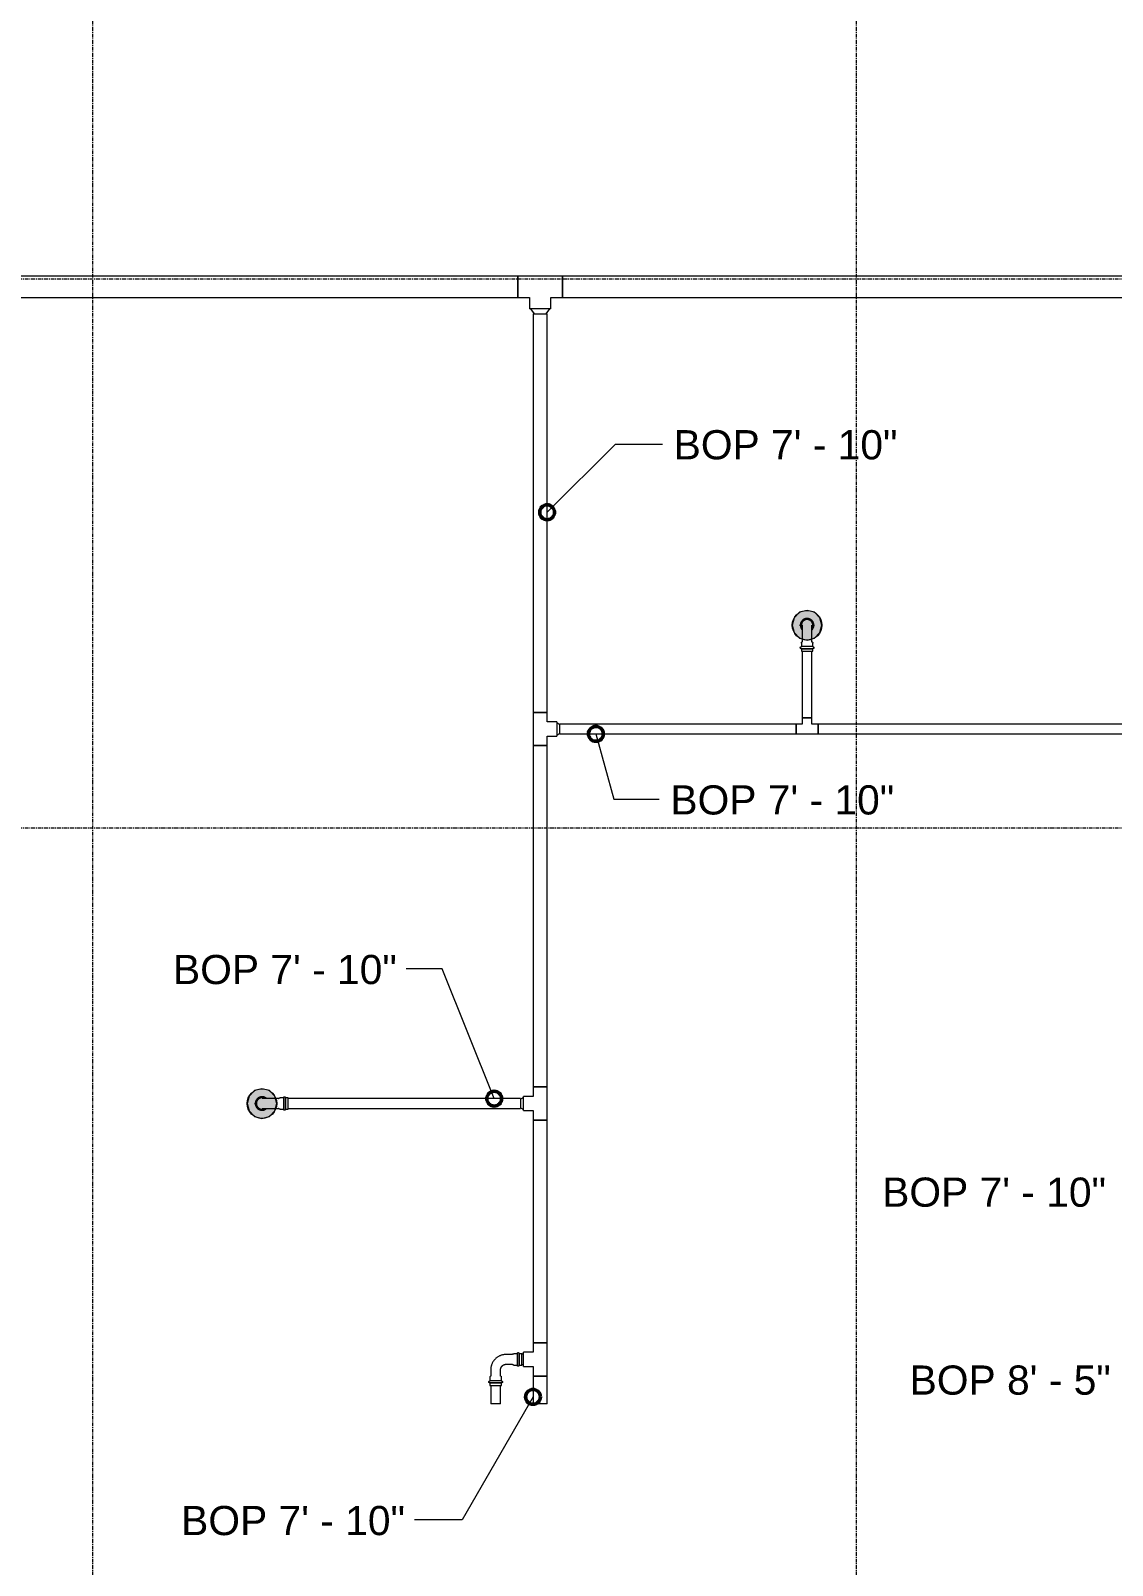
# Model space of a CAD drawing. Header units: inches. Extents: x -3679 to 241, y -496 to 1784.
# Drawn here: x -1916.3 to -1770.5, y 99.6 to 306.5 of the extents above; entities that cross this region are included whole.
import ezdxf

# ---------------------------------------------------------------- set-up
doc = ezdxf.new("R2010")
doc.units = ezdxf.units.IN
doc.header["$MEASUREMENT"] = 0
doc.linetypes.add('Grid Line', pattern=[0.875, 0.5, -0.125, 0.125, -0.125])
for name, color, linetype, lineweight in [('A-ANNO-NOTE', 250, 'Continuous', 9), ('G-ANNO-DIMS', 251, 'Continuous', 9), ('P-PIPE', 1, 'Continuous', 9), ('P-PIPE-CNTR', 1, 'Continuous', 9), ('S-GRID', 8, 'Continuous', 9)]:
    doc.layers.add(name, color=color, linetype=linetype, lineweight=lineweight)
doc.styles.add('Arial', font='arial.ttf', dxfattribs={"height": 3.934132})

# ---------------------------------------------------------------- blocks, each defined once
blk = doc.blocks.new('Victaulic-VicPress316-Elbow 90-45deg Style P568_P571 - Standard-V2-SECOND LEVEL')
at = {"layer": 'P-PIPE'}
for p, q in [((-3203.7, 731.1), (-3203.7, 730.2)), ((-3202.39, 730.21), (-3202.39, 731.1)), ((-3203.81, 730.05), (-3203.81, 729.6)), ((-3203.05, 729.6), (-3203.81, 729.6)), ((-3203.81, 729.31), (-3203.81, 728.97)), ((-3203.05, 729.31), (-3203.81, 729.31)), ((-3203.81, 728.97), (-3203.05, 728.97)), ((-3202.28, 729.6), (-3203.05, 729.6)), ((-3202.28, 729.31), (-3203.05, 729.31)), ((-3203.05, 728.97), (-3202.28, 728.97)), ((-3202.28, 729.6), (-3202.28, 730.05)), ((-3202.28, 728.97), (-3202.28, 729.31))]:
    blk.add_line(p, q, dxfattribs=at)
at = {"layer": 'P-PIPE', "flags": 128}
for points in [[(-3203.05, 733.4), (-3203.08, 733.4), (-3203.12, 733.4), (-3203.16, 733.4), (-3203.19, 733.39), (-3203.23, 733.38), (-3203.26, 733.38), (-3203.3, 733.37), (-3203.33, 733.36), (-3203.37, 733.34), (-3203.4, 733.33), (-3203.43, 733.32), (-3203.47, 733.3), (-3203.5, 733.28), (-3203.53, 733.26), (-3203.56, 733.24), (-3203.59, 733.22), (-3203.62, 733.2), (-3203.65, 733.18), (-3203.67, 733.15), (-3203.7, 733.13), (-3203.73, 733.1), (-3203.75, 733.07), (-3203.77, 733.04), (-3203.79, 733.01), (-3203.81, 732.98), (-3203.83, 732.95), (-3203.85, 732.92), (-3203.87, 732.89), (-3203.88, 732.85), (-3203.9, 732.82), (-3203.91, 732.79), (-3203.92, 732.75), (-3203.93, 732.72), (-3203.94, 732.68), (-3203.94, 732.65), (-3203.95, 732.61), (-3203.95, 732.57), (-3203.96, 732.54), (-3203.96, 732.5), (-3203.96, 732.46), (-3203.96, 732.43), (-3203.95, 732.39), (-3203.95, 732.35), (-3203.94, 732.32), (-3203.93, 732.28), (-3203.93, 732.25), (-3203.91, 732.21), (-3203.9, 732.18), (-3203.89, 732.14), (-3203.88, 732.11), (-3203.86, 732.08), (-3203.84, 732.05), (-3203.82, 732.01), (-3203.8, 731.98), (-3203.78, 731.95), (-3203.76, 731.92), (-3203.74, 731.9), (-3203.71, 731.87)], [(-3203.05, 733.26), (-3203.08, 733.26), (-3203.11, 733.25), (-3203.14, 733.25), (-3203.17, 733.25), (-3203.2, 733.24), (-3203.23, 733.23), (-3203.26, 733.23), (-3203.29, 733.22), (-3203.32, 733.21), (-3203.34, 733.2), (-3203.37, 733.18), (-3203.4, 733.17), (-3203.43, 733.16), (-3203.45, 733.14), (-3203.48, 733.12), (-3203.5, 733.1), (-3203.53, 733.09), (-3203.55, 733.07), (-3203.57, 733.05), (-3203.6, 733.02), (-3203.62, 733), (-3203.64, 732.98), (-3203.66, 732.95), (-3203.67, 732.93), (-3203.69, 732.9), (-3203.71, 732.88), (-3203.72, 732.85), (-3203.74, 732.82), (-3203.75, 732.8), (-3203.76, 732.77), (-3203.77, 732.74), (-3203.78, 732.71), (-3203.79, 732.68), (-3203.8, 732.65), (-3203.8, 732.62), (-3203.81, 732.59), (-3203.81, 732.56), (-3203.81, 732.53), (-3203.81, 732.5), (-3203.81, 732.47), (-3203.81, 732.44), (-3203.81, 732.41), (-3203.8, 732.38), (-3203.8, 732.35), (-3203.79, 732.32), (-3203.78, 732.29), (-3203.78, 732.26), (-3203.77, 732.23), (-3203.76, 732.2), (-3203.74, 732.17), (-3203.73, 732.14), (-3203.72, 732.12), (-3203.7, 732.1)], [(-3202.39, 731.86), (-3202.37, 731.88), (-3202.34, 731.91), (-3202.32, 731.94), (-3202.3, 731.97), (-3202.28, 732), (-3202.26, 732.03), (-3202.24, 732.06), (-3202.23, 732.09), (-3202.21, 732.13), (-3202.2, 732.16), (-3202.18, 732.19), (-3202.17, 732.23), (-3202.16, 732.26), (-3202.15, 732.3), (-3202.15, 732.33), (-3202.14, 732.37), (-3202.14, 732.41), (-3202.14, 732.44), (-3202.13, 732.48), (-3202.13, 732.52), (-3202.14, 732.55), (-3202.14, 732.59), (-3202.14, 732.63), (-3202.15, 732.66), (-3202.16, 732.7), (-3202.17, 732.73), (-3202.18, 732.77), (-3202.19, 732.8), (-3202.2, 732.84), (-3202.22, 732.87), (-3202.23, 732.9), (-3202.25, 732.93), (-3202.27, 732.97), (-3202.29, 733), (-3202.31, 733.03), (-3202.33, 733.06), (-3202.35, 733.08), (-3202.38, 733.11), (-3202.4, 733.14), (-3202.43, 733.16), (-3202.46, 733.19), (-3202.49, 733.21), (-3202.51, 733.23), (-3202.55, 733.25), (-3202.58, 733.27), (-3202.61, 733.29), (-3202.64, 733.31), (-3202.67, 733.32), (-3202.71, 733.34), (-3202.74, 733.35), (-3202.78, 733.36), (-3202.81, 733.37), (-3202.85, 733.38), (-3202.88, 733.39), (-3202.92, 733.39), (-3202.95, 733.4), (-3202.99, 733.4), (-3203.03, 733.4), (-3203.05, 733.4)], [(-3202.39, 732.1), (-3202.37, 732.13), (-3202.36, 732.16), (-3202.34, 732.18), (-3202.33, 732.21), (-3202.32, 732.24), (-3202.31, 732.27), (-3202.3, 732.3), (-3202.3, 732.33), (-3202.29, 732.36), (-3202.29, 732.39), (-3202.28, 732.42), (-3202.28, 732.45), (-3202.28, 732.48), (-3202.28, 732.51), (-3202.28, 732.54), (-3202.28, 732.57), (-3202.29, 732.6), (-3202.29, 732.63), (-3202.3, 732.66), (-3202.31, 732.69), (-3202.32, 732.72), (-3202.33, 732.75), (-3202.34, 732.78), (-3202.35, 732.81), (-3202.36, 732.84), (-3202.38, 732.86), (-3202.39, 732.89), (-3202.41, 732.92), (-3202.43, 732.94), (-3202.44, 732.97), (-3202.46, 732.99), (-3202.48, 733.01), (-3202.51, 733.03), (-3202.53, 733.06), (-3202.55, 733.08), (-3202.58, 733.09), (-3202.6, 733.11), (-3202.62, 733.13), (-3202.65, 733.15), (-3202.68, 733.16), (-3202.7, 733.18), (-3202.73, 733.19), (-3202.76, 733.2), (-3202.79, 733.21), (-3202.82, 733.22), (-3202.85, 733.23), (-3202.88, 733.24), (-3202.91, 733.24), (-3202.94, 733.25), (-3202.97, 733.25), (-3203, 733.26), (-3203.03, 733.26), (-3203.05, 733.26)], [(-3203.7, 732.49), (-3203.7, 732.49), (-3203.7, 732.49), (-3203.7, 732.48), (-3203.7, 732.47), (-3203.7, 732.46), (-3203.7, 732.45), (-3203.7, 732.44), (-3203.7, 732.42), (-3203.7, 732.4), (-3203.7, 732.38), (-3203.7, 732.36), (-3203.7, 732.33), (-3203.7, 732.31), (-3203.7, 732.28), (-3203.7, 732.25), (-3203.7, 732.21), (-3203.7, 732.18), (-3203.7, 732.14), (-3203.7, 732.11), (-3203.7, 732.07), (-3203.7, 732.03), (-3203.7, 731.98), (-3203.7, 731.94), (-3203.7, 731.9), (-3203.7, 731.85), (-3203.7, 731.8), (-3203.7, 731.75), (-3203.7, 731.7), (-3203.7, 731.65), (-3203.7, 731.6), (-3203.7, 731.55), (-3203.7, 731.5), (-3203.7, 731.44), (-3203.7, 731.39), (-3203.7, 731.33), (-3203.7, 731.28), (-3203.7, 731.22), (-3203.7, 731.17), (-3203.7, 731.11), (-3203.7, 731.1)], [(-3202.39, 731.1), (-3202.39, 731.15), (-3202.39, 731.21), (-3202.39, 731.26), (-3202.39, 731.32), (-3202.39, 731.37), (-3202.39, 731.43), (-3202.39, 731.48), (-3202.39, 731.54), (-3202.39, 731.59), (-3202.39, 731.64), (-3202.39, 731.69), (-3202.39, 731.74), (-3202.39, 731.79), (-3202.39, 731.84), (-3202.39, 731.88), (-3202.39, 731.93), (-3202.39, 731.97), (-3202.39, 732.02), (-3202.39, 732.06), (-3202.39, 732.1), (-3202.39, 732.13), (-3202.39, 732.17), (-3202.39, 732.21), (-3202.39, 732.24), (-3202.39, 732.27), (-3202.39, 732.3), (-3202.39, 732.33), (-3202.39, 732.35), (-3202.39, 732.37), (-3202.39, 732.4), (-3202.39, 732.41), (-3202.39, 732.43), (-3202.39, 732.45), (-3202.39, 732.46), (-3202.39, 732.47), (-3202.39, 732.48), (-3202.39, 732.48), (-3202.39, 732.49), (-3202.39, 732.49), (-3202.39, 732.49)], [(-3203.81, 729.31), (-3203.82, 729.31), (-3203.82, 729.31), (-3203.83, 729.31), (-3203.84, 729.31), (-3203.84, 729.31), (-3203.85, 729.31), (-3203.85, 729.31), (-3203.86, 729.32), (-3203.86, 729.32), (-3203.87, 729.32), (-3203.87, 729.32), (-3203.88, 729.32), (-3203.88, 729.33), (-3203.89, 729.33), (-3203.89, 729.33), (-3203.9, 729.34), (-3203.9, 729.34), (-3203.91, 729.34), (-3203.91, 729.35), (-3203.92, 729.35), (-3203.92, 729.36), (-3203.92, 729.36), (-3203.93, 729.37), (-3203.93, 729.37), (-3203.93, 729.38), (-3203.94, 729.38), (-3203.94, 729.39), (-3203.94, 729.39), (-3203.95, 729.4), (-3203.95, 729.4), (-3203.95, 729.41), (-3203.95, 729.41), (-3203.95, 729.42), (-3203.95, 729.42), (-3203.96, 729.43), (-3203.96, 729.44), (-3203.96, 729.44), (-3203.96, 729.45), (-3203.96, 729.45), (-3203.96, 729.46), (-3203.96, 729.46), (-3203.96, 729.47), (-3203.96, 729.48), (-3203.96, 729.48), (-3203.95, 729.49), (-3203.95, 729.49), (-3203.95, 729.5), (-3203.95, 729.5), (-3203.95, 729.51), (-3203.94, 729.51), (-3203.94, 729.52), (-3203.94, 729.52), (-3203.94, 729.53), (-3203.93, 729.53), (-3203.93, 729.54), (-3203.93, 729.54), (-3203.92, 729.55), (-3203.92, 729.55), (-3203.92, 729.56), (-3203.91, 729.56), (-3203.91, 729.57), (-3203.9, 729.57), (-3203.9, 729.57), (-3203.89, 729.58), (-3203.89, 729.58), (-3203.88, 729.58), (-3203.88, 729.58), (-3203.87, 729.59), (-3203.87, 729.59), (-3203.86, 729.59), (-3203.86, 729.59), (-3203.85, 729.59), (-3203.84, 729.6), (-3203.84, 729.6), (-3203.83, 729.6), (-3203.83, 729.6), (-3203.82, 729.6), (-3203.82, 729.6), (-3203.81, 729.6)], [(-3203.81, 730.05), (-3203.81, 730.06), (-3203.81, 730.07), (-3203.81, 730.08), (-3203.81, 730.09), (-3203.81, 730.11), (-3203.8, 730.12), (-3203.8, 730.13), (-3203.8, 730.14), (-3203.8, 730.15), (-3203.79, 730.16), (-3203.79, 730.17), (-3203.78, 730.18), (-3203.78, 730.19), (-3203.77, 730.2), (-3203.76, 730.2), (-3203.76, 730.21), (-3203.75, 730.22), (-3203.74, 730.23), (-3203.74, 730.24), (-3203.73, 730.25), (-3203.72, 730.25), (-3203.71, 730.26), (-3203.71, 730.27), (-3203.7, 730.27)], [(-3203.05, 729.6), (-3203.08, 729.6), (-3203.11, 729.6), (-3203.14, 729.6), (-3203.17, 729.6), (-3203.2, 729.6), (-3203.23, 729.6), (-3203.26, 729.6), (-3203.29, 729.6), (-3203.32, 729.6), (-3203.34, 729.6), (-3203.37, 729.6), (-3203.4, 729.6), (-3203.43, 729.6), (-3203.45, 729.6), (-3203.48, 729.6), (-3203.5, 729.6), (-3203.53, 729.6), (-3203.55, 729.6), (-3203.57, 729.6), (-3203.6, 729.6), (-3203.62, 729.6), (-3203.64, 729.6), (-3203.66, 729.6), (-3203.67, 729.6), (-3203.69, 729.6), (-3203.71, 729.6), (-3203.72, 729.6), (-3203.74, 729.6), (-3203.75, 729.6), (-3203.76, 729.6), (-3203.77, 729.6), (-3203.78, 729.6), (-3203.79, 729.6), (-3203.8, 729.6), (-3203.8, 729.6), (-3203.81, 729.6), (-3203.81, 729.6), (-3203.81, 729.6), (-3203.81, 729.6), (-3203.81, 729.6)], [(-3203.81, 729.6), (-3203.81, 729.6), (-3203.81, 729.6), (-3203.81, 729.6), (-3203.8, 729.6), (-3203.8, 729.6), (-3203.79, 729.6), (-3203.78, 729.6), (-3203.77, 729.6)], [(-3203.77, 729.31), (-3203.78, 729.31), (-3203.79, 729.31), (-3203.8, 729.31), (-3203.8, 729.31), (-3203.81, 729.31), (-3203.81, 729.31), (-3203.81, 729.31), (-3203.81, 729.31), (-3203.81, 729.31)], [(-3203.81, 729.31), (-3203.81, 729.31), (-3203.81, 729.31), (-3203.81, 729.31), (-3203.8, 729.31), (-3203.8, 729.31), (-3203.79, 729.31), (-3203.78, 729.31), (-3203.77, 729.31), (-3203.76, 729.31), (-3203.75, 729.31), (-3203.74, 729.31), (-3203.73, 729.31), (-3203.71, 729.31), (-3203.7, 729.31), (-3203.68, 729.31), (-3203.66, 729.31), (-3203.64, 729.31), (-3203.62, 729.31), (-3203.6, 729.31), (-3203.58, 729.31), (-3203.56, 729.31), (-3203.53, 729.31), (-3203.51, 729.31), (-3203.49, 729.31), (-3203.46, 729.31), (-3203.43, 729.31), (-3203.41, 729.31), (-3203.38, 729.31), (-3203.35, 729.31), (-3203.32, 729.31), (-3203.29, 729.31), (-3203.27, 729.31), (-3203.24, 729.31), (-3203.21, 729.31), (-3203.18, 729.31), (-3203.15, 729.31), (-3203.12, 729.31), (-3203.08, 729.31), (-3203.05, 729.31), (-3203.05, 729.31)], [(-3202.28, 729.6), (-3202.28, 729.6), (-3202.28, 729.6), (-3202.29, 729.6), (-3202.29, 729.6), (-3202.29, 729.6), (-3202.3, 729.6), (-3202.31, 729.6), (-3202.32, 729.6), (-3202.33, 729.6), (-3202.34, 729.6), (-3202.35, 729.6), (-3202.37, 729.6), (-3202.38, 729.6), (-3202.4, 729.6), (-3202.41, 729.6), (-3202.43, 729.6), (-3202.45, 729.6), (-3202.47, 729.6), (-3202.49, 729.6), (-3202.51, 729.6), (-3202.53, 729.6), (-3202.56, 729.6), (-3202.58, 729.6), (-3202.61, 729.6), (-3202.63, 729.6), (-3202.66, 729.6), (-3202.68, 729.6), (-3202.71, 729.6), (-3202.74, 729.6), (-3202.77, 729.6), (-3202.8, 729.6), (-3202.83, 729.6), (-3202.86, 729.6), (-3202.89, 729.6), (-3202.92, 729.6), (-3202.95, 729.6), (-3202.98, 729.6), (-3203.01, 729.6), (-3203.04, 729.6), (-3203.05, 729.6)], [(-3203.05, 729.31), (-3203.02, 729.31), (-3202.98, 729.31), (-3202.95, 729.31), (-3202.92, 729.31), (-3202.89, 729.31), (-3202.86, 729.31), (-3202.83, 729.31), (-3202.8, 729.31), (-3202.78, 729.31), (-3202.75, 729.31), (-3202.72, 729.31), (-3202.69, 729.31), (-3202.67, 729.31), (-3202.64, 729.31), (-3202.61, 729.31), (-3202.59, 729.31), (-3202.56, 729.31), (-3202.54, 729.31), (-3202.52, 729.31), (-3202.5, 729.31), (-3202.48, 729.31), (-3202.46, 729.31), (-3202.44, 729.31), (-3202.42, 729.31), (-3202.4, 729.31), (-3202.39, 729.31), (-3202.37, 729.31), (-3202.36, 729.31), (-3202.34, 729.31), (-3202.33, 729.31), (-3202.32, 729.31), (-3202.31, 729.31), (-3202.3, 729.31), (-3202.3, 729.31), (-3202.29, 729.31), (-3202.29, 729.31), (-3202.28, 729.31), (-3202.28, 729.31), (-3202.28, 729.31), (-3202.28, 729.31)], [(-3202.39, 730.27), (-3202.38, 730.26), (-3202.37, 730.26), (-3202.36, 730.25), (-3202.36, 730.24), (-3202.35, 730.23), (-3202.34, 730.22), (-3202.33, 730.22), (-3202.33, 730.21), (-3202.32, 730.2), (-3202.32, 730.19), (-3202.31, 730.18), (-3202.31, 730.17), (-3202.3, 730.16), (-3202.3, 730.15), (-3202.29, 730.14), (-3202.29, 730.13), (-3202.29, 730.12), (-3202.29, 730.11), (-3202.28, 730.1), (-3202.28, 730.09), (-3202.28, 730.07), (-3202.28, 730.06), (-3202.28, 730.05), (-3202.28, 730.05)], [(-3202.32, 729.6), (-3202.31, 729.6), (-3202.3, 729.6), (-3202.3, 729.6), (-3202.29, 729.6), (-3202.29, 729.6), (-3202.28, 729.6), (-3202.28, 729.6), (-3202.28, 729.6), (-3202.28, 729.6)], [(-3202.28, 729.31), (-3202.28, 729.31), (-3202.28, 729.31), (-3202.29, 729.31), (-3202.29, 729.31), (-3202.29, 729.31), (-3202.3, 729.31), (-3202.31, 729.31), (-3202.32, 729.31)], [(-3202.28, 729.6), (-3202.27, 729.6), (-3202.27, 729.6), (-3202.26, 729.6), (-3202.26, 729.6), (-3202.25, 729.6), (-3202.24, 729.6), (-3202.24, 729.59), (-3202.23, 729.59), (-3202.23, 729.59), (-3202.22, 729.59), (-3202.22, 729.59), (-3202.21, 729.58), (-3202.21, 729.58), (-3202.2, 729.58), (-3202.2, 729.57), (-3202.19, 729.57), (-3202.19, 729.57), (-3202.18, 729.56), (-3202.18, 729.56), (-3202.18, 729.56), (-3202.17, 729.55), (-3202.17, 729.55), (-3202.16, 729.54), (-3202.16, 729.54), (-3202.16, 729.53), (-3202.15, 729.53), (-3202.15, 729.52), (-3202.15, 729.52), (-3202.15, 729.51), (-3202.14, 729.51), (-3202.14, 729.5), (-3202.14, 729.5), (-3202.14, 729.49), (-3202.14, 729.48), (-3202.14, 729.48), (-3202.14, 729.47), (-3202.13, 729.47), (-3202.13, 729.46), (-3202.13, 729.46), (-3202.13, 729.45), (-3202.13, 729.44), (-3202.13, 729.44), (-3202.14, 729.43), (-3202.14, 729.43), (-3202.14, 729.42), (-3202.14, 729.42), (-3202.14, 729.41), (-3202.14, 729.4), (-3202.14, 729.4), (-3202.15, 729.39), (-3202.15, 729.39), (-3202.15, 729.38), (-3202.16, 729.38), (-3202.16, 729.37), (-3202.16, 729.37), (-3202.17, 729.36), (-3202.17, 729.36), (-3202.17, 729.35), (-3202.18, 729.35), (-3202.18, 729.35), (-3202.19, 729.34), (-3202.19, 729.34), (-3202.19, 729.34), (-3202.2, 729.33), (-3202.2, 729.33), (-3202.21, 729.33), (-3202.21, 729.32), (-3202.22, 729.32), (-3202.23, 729.32), (-3202.23, 729.32), (-3202.24, 729.32), (-3202.24, 729.31), (-3202.25, 729.31), (-3202.25, 729.31), (-3202.26, 729.31), (-3202.26, 729.31), (-3202.27, 729.31), (-3202.28, 729.31), (-3202.28, 729.31)]]:
    blk.add_lwpolyline(points, dxfattribs=at)
blk = doc.blocks.new('Victaulic-VicPress316-Elbow 90-45deg Style P568_P571 - Standard-V1-SECOND LEVEL')
at = {"layer": 'P-PIPE'}
for p, q in [((-0.77, 3.52), (-0.77, 3.18)), ((0.77, 3.52), (-0.77, 3.52)), ((-0.77, 3.18), (0.77, 3.18)), ((-0.77, 2.89), (-0.77, 2.44)), ((-0.77, 2.89), (0.77, 2.89)), ((-0.66, 2.28), (-0.66, 1.39)), ((0.66, 1.39), (0.66, 2.28)), ((0.77, 3.18), (0.77, 3.52)), ((0.77, 2.44), (0.77, 2.89)), ((-3.18, 0.77), (-3.52, 0.77)), ((-3.52, 0.77), (-3.52, -0.77)), ((-3.18, -0.77), (-3.18, 0.77)), ((-2.44, 0.77), (-2.89, 0.77)), ((-2.89, -0.77), (-2.89, 0.77)), ((-1.39, 0.66), (-2.28, 0.66)), ((-3.52, -0.77), (-3.18, -0.77)), ((-2.89, -0.77), (-2.44, -0.77)), ((-2.28, -0.66), (-1.39, -0.66))]:
    blk.add_line(p, q, dxfattribs=at)
at = {"layer": 'P-PIPE', "flags": 128}
for points in [[(-0.77, 2.89), (-0.77, 2.89), (-0.78, 2.89), (-0.78, 2.89), (-0.79, 2.89), (-0.8, 2.89), (-0.8, 2.89), (-0.81, 2.9), (-0.81, 2.9), (-0.82, 2.9), (-0.82, 2.9), (-0.83, 2.9), (-0.83, 2.91), (-0.84, 2.91), (-0.84, 2.91), (-0.85, 2.92), (-0.85, 2.92), (-0.86, 2.92), (-0.86, 2.93), (-0.87, 2.93), (-0.87, 2.93), (-0.87, 2.94), (-0.88, 2.94), (-0.88, 2.95), (-0.89, 2.95), (-0.89, 2.96), (-0.89, 2.96), (-0.89, 2.97), (-0.9, 2.97), (-0.9, 2.98), (-0.9, 2.98), (-0.9, 2.99), (-0.91, 2.99), (-0.91, 3), (-0.91, 3.01), (-0.91, 3.01), (-0.91, 3.02), (-0.91, 3.02), (-0.91, 3.03), (-0.91, 3.03), (-0.91, 3.04), (-0.91, 3.05), (-0.91, 3.05), (-0.91, 3.06), (-0.91, 3.06), (-0.91, 3.07), (-0.91, 3.07), (-0.91, 3.08), (-0.9, 3.09), (-0.9, 3.09), (-0.9, 3.1), (-0.9, 3.1), (-0.89, 3.11), (-0.89, 3.11), (-0.89, 3.12), (-0.88, 3.12), (-0.88, 3.13), (-0.88, 3.13), (-0.87, 3.14), (-0.87, 3.14), (-0.86, 3.14), (-0.86, 3.15), (-0.86, 3.15), (-0.85, 3.15), (-0.85, 3.16), (-0.84, 3.16), (-0.84, 3.16), (-0.83, 3.17), (-0.83, 3.17), (-0.82, 3.17), (-0.82, 3.17), (-0.81, 3.17), (-0.8, 3.18), (-0.8, 3.18), (-0.79, 3.18), (-0.79, 3.18), (-0.78, 3.18), (-0.78, 3.18), (-0.77, 3.18), (-0.77, 3.18)], [(0.77, 3.18), (0.77, 3.18), (0.76, 3.18), (0.76, 3.18), (0.76, 3.18), (0.75, 3.18), (0.74, 3.18), (0.74, 3.18), (0.73, 3.18), (0.72, 3.18), (0.71, 3.18), (0.69, 3.18), (0.68, 3.18), (0.67, 3.18), (0.65, 3.18), (0.63, 3.18), (0.61, 3.18), (0.6, 3.18), (0.58, 3.18), (0.56, 3.18), (0.53, 3.18), (0.51, 3.18), (0.49, 3.18), (0.46, 3.18), (0.44, 3.18), (0.41, 3.18), (0.39, 3.18), (0.36, 3.18), (0.33, 3.18), (0.31, 3.18), (0.28, 3.18), (0.25, 3.18), (0.22, 3.18), (0.19, 3.18), (0.16, 3.18), (0.13, 3.18), (0.1, 3.18), (0.07, 3.18), (0.04, 3.18), (0.01, 3.18), (-0.02, 3.18), (-0.05, 3.18), (-0.08, 3.18), (-0.11, 3.18), (-0.14, 3.18), (-0.17, 3.18), (-0.2, 3.18), (-0.23, 3.18), (-0.26, 3.18), (-0.29, 3.18), (-0.32, 3.18), (-0.35, 3.18), (-0.37, 3.18), (-0.4, 3.18), (-0.43, 3.18), (-0.45, 3.18), (-0.48, 3.18), (-0.5, 3.18), (-0.52, 3.18), (-0.54, 3.18), (-0.57, 3.18), (-0.59, 3.18), (-0.6, 3.18), (-0.62, 3.18), (-0.64, 3.18), (-0.66, 3.18), (-0.67, 3.18), (-0.69, 3.18), (-0.7, 3.18), (-0.71, 3.18), (-0.72, 3.18), (-0.73, 3.18), (-0.74, 3.18), (-0.75, 3.18), (-0.75, 3.18), (-0.76, 3.18), (-0.76, 3.18), (-0.77, 3.18), (-0.77, 3.18), (-0.77, 3.18)], [(-0.77, 3.18), (-0.77, 3.18), (-0.76, 3.18), (-0.76, 3.18), (-0.76, 3.18), (-0.75, 3.18), (-0.74, 3.18), (-0.74, 3.18), (-0.73, 3.18)], [(-0.77, 2.89), (-0.77, 2.89), (-0.76, 2.89), (-0.76, 2.89), (-0.76, 2.89), (-0.75, 2.89), (-0.74, 2.89), (-0.74, 2.89), (-0.73, 2.89), (-0.72, 2.89), (-0.71, 2.89), (-0.69, 2.89), (-0.68, 2.89), (-0.67, 2.89), (-0.65, 2.89), (-0.63, 2.89), (-0.61, 2.89), (-0.6, 2.89), (-0.58, 2.89), (-0.56, 2.89), (-0.53, 2.89), (-0.51, 2.89), (-0.49, 2.89), (-0.46, 2.89), (-0.44, 2.89), (-0.41, 2.89), (-0.39, 2.89), (-0.36, 2.89), (-0.33, 2.89), (-0.31, 2.89), (-0.28, 2.89), (-0.25, 2.89), (-0.22, 2.89), (-0.19, 2.89), (-0.16, 2.89), (-0.13, 2.89), (-0.1, 2.89), (-0.07, 2.89), (-0.04, 2.89), (-0.01, 2.89), (0.02, 2.89), (0.05, 2.89), (0.08, 2.89), (0.11, 2.89), (0.14, 2.89), (0.17, 2.89), (0.2, 2.89), (0.23, 2.89), (0.26, 2.89), (0.29, 2.89), (0.32, 2.89), (0.35, 2.89), (0.37, 2.89), (0.4, 2.89), (0.43, 2.89), (0.45, 2.89), (0.48, 2.89), (0.5, 2.89), (0.52, 2.89), (0.54, 2.89), (0.57, 2.89), (0.59, 2.89), (0.6, 2.89), (0.62, 2.89), (0.64, 2.89), (0.66, 2.89), (0.67, 2.89), (0.69, 2.89), (0.7, 2.89), (0.71, 2.89), (0.72, 2.89), (0.73, 2.89), (0.74, 2.89), (0.75, 2.89), (0.75, 2.89), (0.76, 2.89), (0.76, 2.89), (0.77, 2.89), (0.77, 2.89), (0.77, 2.89)], [(-0.72, 2.89), (-0.73, 2.89), (-0.74, 2.89), (-0.75, 2.89), (-0.75, 2.89), (-0.76, 2.89), (-0.76, 2.89), (-0.77, 2.89), (-0.77, 2.89), (-0.77, 2.89)], [(-0.66, 2.22), (-0.67, 2.23), (-0.67, 2.23), (-0.68, 2.24), (-0.69, 2.25), (-0.7, 2.26), (-0.7, 2.27), (-0.71, 2.27), (-0.72, 2.28), (-0.72, 2.29), (-0.73, 2.3), (-0.73, 2.31), (-0.74, 2.32), (-0.74, 2.33), (-0.75, 2.34), (-0.75, 2.35), (-0.76, 2.36), (-0.76, 2.37), (-0.76, 2.38), (-0.76, 2.39), (-0.76, 2.4), (-0.77, 2.42), (-0.77, 2.43), (-0.77, 2.44), (-0.77, 2.44)], [(0.77, 2.44), (0.77, 2.43), (0.77, 2.42), (0.76, 2.41), (0.76, 2.4), (0.76, 2.38), (0.76, 2.37), (0.76, 2.36), (0.75, 2.35), (0.75, 2.34), (0.74, 2.33), (0.74, 2.32), (0.74, 2.31), (0.73, 2.3), (0.72, 2.29), (0.72, 2.29), (0.71, 2.28), (0.71, 2.27), (0.7, 2.26), (0.69, 2.25), (0.68, 2.24), (0.68, 2.24), (0.67, 2.23), (0.66, 2.22), (0.66, 2.22)], [(0.72, 3.18), (0.73, 3.18), (0.74, 3.18), (0.75, 3.18), (0.75, 3.18), (0.76, 3.18), (0.76, 3.18), (0.77, 3.18), (0.77, 3.18), (0.77, 3.18)], [(0.77, 2.89), (0.77, 2.89), (0.76, 2.89), (0.76, 2.89), (0.76, 2.89), (0.75, 2.89), (0.74, 2.89), (0.74, 2.89), (0.73, 2.89)], [(0.77, 3.18), (0.77, 3.18), (0.78, 3.18), (0.78, 3.18), (0.79, 3.18), (0.8, 3.18), (0.8, 3.18), (0.81, 3.18), (0.81, 3.17), (0.82, 3.17), (0.82, 3.17), (0.83, 3.17), (0.83, 3.17), (0.84, 3.16), (0.84, 3.16), (0.85, 3.16), (0.85, 3.15), (0.86, 3.15), (0.86, 3.15), (0.87, 3.14), (0.87, 3.14), (0.87, 3.13), (0.88, 3.13), (0.88, 3.12), (0.89, 3.12), (0.89, 3.11), (0.89, 3.11), (0.89, 3.1), (0.9, 3.1), (0.9, 3.09), (0.9, 3.09), (0.9, 3.08), (0.91, 3.08), (0.91, 3.07), (0.91, 3.07), (0.91, 3.06), (0.91, 3.05), (0.91, 3.05), (0.91, 3.04), (0.91, 3.04), (0.91, 3.03), (0.91, 3.03), (0.91, 3.02), (0.91, 3.01), (0.91, 3.01), (0.91, 3), (0.91, 3), (0.91, 2.99), (0.9, 2.99), (0.9, 2.98), (0.9, 2.98), (0.9, 2.97), (0.89, 2.97), (0.89, 2.96), (0.89, 2.96), (0.88, 2.95), (0.88, 2.95), (0.88, 2.94), (0.87, 2.94), (0.87, 2.93), (0.86, 2.93), (0.86, 2.92), (0.86, 2.92), (0.85, 2.92), (0.85, 2.91), (0.84, 2.91), (0.84, 2.91), (0.83, 2.91), (0.83, 2.9), (0.82, 2.9), (0.82, 2.9), (0.81, 2.9), (0.8, 2.9), (0.8, 2.89), (0.79, 2.89), (0.79, 2.89), (0.78, 2.89), (0.78, 2.89), (0.77, 2.89), (0.77, 2.89)], [(-3.18, 0.77), (-3.18, 0.77), (-3.18, 0.78), (-3.18, 0.78), (-3.18, 0.79), (-3.18, 0.8), (-3.18, 0.8), (-3.18, 0.81), (-3.17, 0.81), (-3.17, 0.82), (-3.17, 0.82), (-3.17, 0.83), (-3.17, 0.83), (-3.16, 0.84), (-3.16, 0.84), (-3.16, 0.85), (-3.15, 0.85), (-3.15, 0.86), (-3.15, 0.86), (-3.14, 0.87), (-3.14, 0.87), (-3.13, 0.87), (-3.13, 0.88), (-3.12, 0.88), (-3.12, 0.89), (-3.11, 0.89), (-3.11, 0.89), (-3.1, 0.89), (-3.1, 0.9), (-3.09, 0.9), (-3.09, 0.9), (-3.08, 0.9), (-3.08, 0.91), (-3.07, 0.91), (-3.07, 0.91), (-3.06, 0.91), (-3.05, 0.91), (-3.05, 0.91), (-3.04, 0.91), (-3.04, 0.91), (-3.03, 0.91), (-3.03, 0.91), (-3.02, 0.91), (-3.01, 0.91), (-3.01, 0.91), (-3, 0.91), (-3, 0.91), (-2.99, 0.91), (-2.99, 0.9), (-2.98, 0.9), (-2.98, 0.9), (-2.97, 0.9), (-2.97, 0.89), (-2.96, 0.89), (-2.96, 0.89), (-2.95, 0.88), (-2.95, 0.88), (-2.94, 0.88), (-2.94, 0.87), (-2.93, 0.87), (-2.93, 0.86), (-2.92, 0.86), (-2.92, 0.86), (-2.92, 0.85), (-2.91, 0.85), (-2.91, 0.84), (-2.91, 0.84), (-2.91, 0.83), (-2.9, 0.83), (-2.9, 0.82), (-2.9, 0.82), (-2.9, 0.81), (-2.9, 0.8), (-2.89, 0.8), (-2.89, 0.79), (-2.89, 0.79), (-2.89, 0.78), (-2.89, 0.78), (-2.89, 0.77), (-2.89, 0.77)], [(-3.18, 0.77), (-3.18, 0.77), (-3.18, 0.76), (-3.18, 0.76), (-3.18, 0.76), (-3.18, 0.75), (-3.18, 0.74), (-3.18, 0.74), (-3.18, 0.73), (-3.18, 0.72), (-3.18, 0.71), (-3.18, 0.69), (-3.18, 0.68), (-3.18, 0.67), (-3.18, 0.65), (-3.18, 0.63), (-3.18, 0.61), (-3.18, 0.6), (-3.18, 0.58), (-3.18, 0.56), (-3.18, 0.53), (-3.18, 0.51), (-3.18, 0.49), (-3.18, 0.46), (-3.18, 0.44), (-3.18, 0.41), (-3.18, 0.39), (-3.18, 0.36), (-3.18, 0.33), (-3.18, 0.31), (-3.18, 0.28), (-3.18, 0.25), (-3.18, 0.22), (-3.18, 0.19), (-3.18, 0.16), (-3.18, 0.13), (-3.18, 0.1), (-3.18, 0.07), (-3.18, 0.04), (-3.18, 0.01), (-3.18, -0.02), (-3.18, -0.05), (-3.18, -0.08), (-3.18, -0.11), (-3.18, -0.14), (-3.18, -0.17), (-3.18, -0.2), (-3.18, -0.23), (-3.18, -0.26), (-3.18, -0.29), (-3.18, -0.32), (-3.18, -0.35), (-3.18, -0.37), (-3.18, -0.4), (-3.18, -0.43), (-3.18, -0.45), (-3.18, -0.48), (-3.18, -0.5), (-3.18, -0.52), (-3.18, -0.54), (-3.18, -0.57), (-3.18, -0.59), (-3.18, -0.6), (-3.18, -0.62), (-3.18, -0.64), (-3.18, -0.66), (-3.18, -0.67), (-3.18, -0.69), (-3.18, -0.7), (-3.18, -0.71), (-3.18, -0.72), (-3.18, -0.73), (-3.18, -0.74), (-3.18, -0.75), (-3.18, -0.75), (-3.18, -0.76), (-3.18, -0.76), (-3.18, -0.77), (-3.18, -0.77), (-3.18, -0.77)], [(-3.18, 0.72), (-3.18, 0.73), (-3.18, 0.74), (-3.18, 0.75), (-3.18, 0.75), (-3.18, 0.76), (-3.18, 0.76), (-3.18, 0.77), (-3.18, 0.77), (-3.18, 0.77)], [(-2.89, -0.77), (-2.89, -0.77), (-2.89, -0.76), (-2.89, -0.76), (-2.89, -0.76), (-2.89, -0.75), (-2.89, -0.74), (-2.89, -0.74), (-2.89, -0.73), (-2.89, -0.72), (-2.89, -0.71), (-2.89, -0.69), (-2.89, -0.68), (-2.89, -0.67), (-2.89, -0.65), (-2.89, -0.63), (-2.89, -0.61), (-2.89, -0.6), (-2.89, -0.58), (-2.89, -0.56), (-2.89, -0.53), (-2.89, -0.51), (-2.89, -0.49), (-2.89, -0.46), (-2.89, -0.44), (-2.89, -0.41), (-2.89, -0.39), (-2.89, -0.36), (-2.89, -0.33), (-2.89, -0.31), (-2.89, -0.28), (-2.89, -0.25), (-2.89, -0.22), (-2.89, -0.19), (-2.89, -0.16), (-2.89, -0.13), (-2.89, -0.1), (-2.89, -0.07), (-2.89, -0.04), (-2.89, -0.01), (-2.89, 0.02), (-2.89, 0.05), (-2.89, 0.08), (-2.89, 0.11), (-2.89, 0.14), (-2.89, 0.17), (-2.89, 0.2), (-2.89, 0.23), (-2.89, 0.26), (-2.89, 0.29), (-2.89, 0.32), (-2.89, 0.35), (-2.89, 0.37), (-2.89, 0.4), (-2.89, 0.43), (-2.89, 0.45), (-2.89, 0.48), (-2.89, 0.5), (-2.89, 0.52), (-2.89, 0.54), (-2.89, 0.57), (-2.89, 0.59), (-2.89, 0.6), (-2.89, 0.62), (-2.89, 0.64), (-2.89, 0.66), (-2.89, 0.67), (-2.89, 0.69), (-2.89, 0.7), (-2.89, 0.71), (-2.89, 0.72), (-2.89, 0.73), (-2.89, 0.74), (-2.89, 0.75), (-2.89, 0.75), (-2.89, 0.76), (-2.89, 0.76), (-2.89, 0.77), (-2.89, 0.77), (-2.89, 0.77)], [(-2.89, 0.77), (-2.89, 0.77), (-2.89, 0.76), (-2.89, 0.76), (-2.89, 0.76), (-2.89, 0.75), (-2.89, 0.74), (-2.89, 0.74), (-2.89, 0.73)], [(-2.44, 0.77), (-2.43, 0.77), (-2.42, 0.77), (-2.41, 0.76), (-2.4, 0.76), (-2.38, 0.76), (-2.37, 0.76), (-2.36, 0.76), (-2.35, 0.75), (-2.34, 0.75), (-2.33, 0.74), (-2.32, 0.74), (-2.31, 0.74), (-2.3, 0.73), (-2.29, 0.72), (-2.29, 0.72), (-2.28, 0.71), (-2.27, 0.71), (-2.26, 0.7), (-2.25, 0.69), (-2.24, 0.68), (-2.24, 0.68), (-2.23, 0.67), (-2.22, 0.66), (-2.22, 0.66)], [(-0.66, 1.39), (-0.66, 1.36), (-0.66, 1.33), (-0.66, 1.3), (-0.67, 1.28), (-0.67, 1.25), (-0.68, 1.22), (-0.69, 1.19), (-0.69, 1.16), (-0.7, 1.13), (-0.72, 1.11), (-0.73, 1.08), (-0.74, 1.05), (-0.75, 1.03), (-0.77, 1), (-0.79, 0.98), (-0.8, 0.95), (-0.82, 0.93), (-0.84, 0.91), (-0.86, 0.89), (-0.88, 0.87), (-0.9, 0.85), (-0.92, 0.83), (-0.95, 0.81), (-0.97, 0.79), (-1, 0.77), (-1.02, 0.76), (-1.05, 0.74), (-1.07, 0.73), (-1.1, 0.72), (-1.13, 0.71), (-1.15, 0.7), (-1.18, 0.69), (-1.21, 0.68), (-1.24, 0.67), (-1.27, 0.67), (-1.3, 0.66), (-1.33, 0.66), (-1.36, 0.66), (-1.39, 0.66), (-1.39, 0.66)], [(-1.39, -0.66), (-1.31, -0.66), (-1.23, -0.65), (-1.15, -0.64), (-1.07, -0.63), (-0.99, -0.62), (-0.91, -0.6), (-0.83, -0.58), (-0.75, -0.55), (-0.67, -0.53), (-0.59, -0.5), (-0.52, -0.46), (-0.45, -0.43), (-0.37, -0.39), (-0.3, -0.34), (-0.24, -0.3), (-0.17, -0.25), (-0.1, -0.2), (-0.04, -0.15), (0.02, -0.09), (0.08, -0.04), (0.13, 0.02), (0.19, 0.09), (0.24, 0.15), (0.29, 0.22), (0.33, 0.29), (0.38, 0.35), (0.42, 0.43), (0.45, 0.5), (0.49, 0.57), (0.52, 0.65), (0.55, 0.73), (0.57, 0.81), (0.59, 0.88), (0.61, 0.96), (0.63, 1.04), (0.64, 1.13), (0.65, 1.21), (0.65, 1.29), (0.66, 1.37), (0.66, 1.39)], [(-3.18, -0.77), (-3.18, -0.77), (-3.18, -0.76), (-3.18, -0.76), (-3.18, -0.76), (-3.18, -0.75), (-3.18, -0.74), (-3.18, -0.74), (-3.18, -0.73)], [(-2.89, -0.77), (-2.89, -0.77), (-2.89, -0.78), (-2.89, -0.78), (-2.89, -0.79), (-2.89, -0.8), (-2.89, -0.8), (-2.9, -0.81), (-2.9, -0.81), (-2.9, -0.82), (-2.9, -0.82), (-2.9, -0.83), (-2.91, -0.83), (-2.91, -0.84), (-2.91, -0.84), (-2.92, -0.85), (-2.92, -0.85), (-2.92, -0.86), (-2.93, -0.86), (-2.93, -0.87), (-2.93, -0.87), (-2.94, -0.87), (-2.94, -0.88), (-2.95, -0.88), (-2.95, -0.89), (-2.96, -0.89), (-2.96, -0.89), (-2.97, -0.89), (-2.97, -0.9), (-2.98, -0.9), (-2.98, -0.9), (-2.99, -0.9), (-2.99, -0.91), (-3, -0.91), (-3.01, -0.91), (-3.01, -0.91), (-3.02, -0.91), (-3.02, -0.91), (-3.03, -0.91), (-3.03, -0.91), (-3.04, -0.91), (-3.05, -0.91), (-3.05, -0.91), (-3.06, -0.91), (-3.06, -0.91), (-3.07, -0.91), (-3.07, -0.91), (-3.08, -0.91), (-3.09, -0.9), (-3.09, -0.9), (-3.1, -0.9), (-3.1, -0.9), (-3.11, -0.89), (-3.11, -0.89), (-3.12, -0.89), (-3.12, -0.88), (-3.13, -0.88), (-3.13, -0.88), (-3.14, -0.87), (-3.14, -0.87), (-3.14, -0.86), (-3.15, -0.86), (-3.15, -0.86), (-3.15, -0.85), (-3.16, -0.85), (-3.16, -0.84), (-3.16, -0.84), (-3.17, -0.83), (-3.17, -0.83), (-3.17, -0.82), (-3.17, -0.82), (-3.17, -0.81), (-3.18, -0.8), (-3.18, -0.8), (-3.18, -0.79), (-3.18, -0.79), (-3.18, -0.78), (-3.18, -0.78), (-3.18, -0.77), (-3.18, -0.77)], [(-2.89, -0.72), (-2.89, -0.73), (-2.89, -0.74), (-2.89, -0.75), (-2.89, -0.75), (-2.89, -0.76), (-2.89, -0.76), (-2.89, -0.77), (-2.89, -0.77), (-2.89, -0.77)], [(-2.22, -0.66), (-2.23, -0.67), (-2.23, -0.67), (-2.24, -0.68), (-2.25, -0.69), (-2.26, -0.7), (-2.27, -0.7), (-2.27, -0.71), (-2.28, -0.72), (-2.29, -0.72), (-2.3, -0.73), (-2.31, -0.73), (-2.32, -0.74), (-2.33, -0.74), (-2.34, -0.75), (-2.35, -0.75), (-2.36, -0.76), (-2.37, -0.76), (-2.38, -0.76), (-2.39, -0.76), (-2.4, -0.76), (-2.42, -0.77), (-2.43, -0.77), (-2.44, -0.77), (-2.44, -0.77)]]:
    blk.add_lwpolyline(points, dxfattribs=at)

msp = doc.modelspace()

# ---------------------------------------------------------------- hatches: boundary and pattern name
at = {"layer": 'A-ANNO-NOTE'}
h = msp.add_hatch(color=256, dxfattribs=at)
edge = h.paths.add_edge_path(flags=0)
edge.add_arc((-1811.63, 226.36), 2, 0, 360)
for points in [[(-1811.63, 224.36), (-1810.63, 224.63), (-1809.89, 225.36), (-1809.63, 226.36), (-1809.89, 227.36), (-1810.63, 228.1), (-1811.63, 228.36), (-1812.63, 228.1), (-1813.36, 227.36), (-1813.63, 226.36), (-1813.36, 225.36), (-1812.63, 224.63)], [(-1885.13, 159.86), (-1884.13, 160.13), (-1883.39, 160.86), (-1883.13, 161.86), (-1883.39, 162.86), (-1884.13, 163.6), (-1885.13, 163.86), (-1886.13, 163.6), (-1886.86, 162.86), (-1887.13, 161.86), (-1886.86, 160.86), (-1886.13, 160.13)]]:
    msp.add_hatch(color=256, dxfattribs=at).paths.add_polyline_path(points, flags=0)
h = msp.add_hatch(color=256, dxfattribs=at)
edge = h.paths.add_edge_path(flags=0)
edge.add_arc((-1885.13, 161.86), 2, 0, 360)

# ---------------------------------------------------------------- linework, layer by layer
for p, q in [((-1812.63, 228.1), (-1813.36, 227.36)), ((-1811.63, 228.36), (-1812.63, 228.1)), ((-1810.63, 228.1), (-1811.63, 228.36)), ((-1809.89, 227.36), (-1810.63, 228.1)), ((-1813.36, 227.36), (-1813.63, 226.36)), ((-1813.63, 226.36), (-1813.36, 225.36)), ((-1809.63, 226.36), (-1809.89, 227.36)), ((-1809.89, 225.36), (-1809.63, 226.36)), ((-1813.36, 225.36), (-1812.63, 224.63)), ((-1812.63, 224.63), (-1811.63, 224.36)), ((-1811.63, 224.36), (-1810.63, 224.63)), ((-1810.63, 224.63), (-1809.89, 225.36)), ((-1886.13, 163.6), (-1886.86, 162.86)), ((-1885.13, 163.86), (-1886.13, 163.6)), ((-1884.13, 163.6), (-1885.13, 163.86)), ((-1883.39, 162.86), (-1884.13, 163.6)), ((-1886.86, 162.86), (-1887.13, 161.86)), ((-1887.13, 161.86), (-1886.86, 160.86)), ((-1883.13, 161.86), (-1883.39, 162.86)), ((-1883.39, 160.86), (-1883.13, 161.86)), ((-1886.86, 160.86), (-1886.13, 160.13)), ((-1886.13, 160.13), (-1885.13, 159.86)), ((-1885.13, 159.86), (-1884.13, 160.13)), ((-1884.13, 160.13), (-1883.39, 160.86))]:
    msp.add_line(p, q, dxfattribs=at)
for centre in [(-1811.63, 226.36), (-1885.13, 161.86)]:
    msp.add_circle(centre, 2, dxfattribs=at)
at = {"layer": 'G-ANNO-DIMS'}
for p, q in [((-1846.68, 241.59), (-1837.47, 250.79)), ((-1837.47, 250.79), (-1831.12, 250.79)), ((-1840.11, 211.71), (-1837.7, 202.9)), ((-1837.7, 202.9), (-1831.56, 202.9)), ((-1860.84, 180.03), (-1865.67, 180.03)), ((-1853.82, 162.52), (-1860.84, 180.03)), ((-1848.58, 122.31), (-1858.15, 105.73)), ((-1858.15, 105.73), (-1864.57, 105.73))]:
    msp.add_line(p, q, dxfattribs=at)
at = {"layer": 'G-ANNO-DIMS', "lineweight": 50}
for centre in [(-1846.68, 241.59), (-1840.11, 211.71), (-1853.82, 162.52), (-1848.58, 122.31)]:
    msp.add_circle(centre, 1, dxfattribs=at)
at = {"layer": 'P-PIPE'}
for p, q in [((-1850.62, 273.44), (-1965.63, 273.44)), ((-1844.63, 273.44), (-1850.62, 273.44)), ((-1850.62, 273.44), (-1850.62, 271.28)), ((-1850.62, 273.25), (-1850.62, 273.39)), ((-1850.62, 273.02), (-1850.62, 273.24)), ((-1523.62, 273.44), (-1844.63, 273.44)), ((-1844.63, 271.28), (-1844.63, 273.44)), ((-1844.63, 273.39), (-1844.63, 273.25)), ((-1844.63, 273.24), (-1844.63, 273.02)), ((-1850.62, 272.72), (-1850.62, 273.02)), ((-1850.62, 272.37), (-1850.62, 272.72)), ((-1850.62, 271.63), (-1850.62, 272.37)), ((-1850.62, 271.28), (-1850.62, 271.63)), ((-1850.62, 270.98), (-1850.62, 271.28)), ((-1850.62, 271.28), (-1850.62, 270.56)), ((-1844.63, 273.02), (-1844.63, 272.72)), ((-1844.63, 272.72), (-1844.63, 272.37)), ((-1844.63, 272.37), (-1844.63, 271.63)), ((-1844.63, 271.63), (-1844.63, 271.28)), ((-1844.63, 271.28), (-1844.63, 270.98)), ((-1844.63, 270.56), (-1844.63, 271.28)), ((-1965.63, 270.56), (-1850.62, 270.56)), ((-1850.62, 270.76), (-1850.62, 270.98)), ((-1850.62, 270.61), (-1850.62, 270.75)), ((-1850.62, 270.56), (-1849.06, 270.56)), ((-1849.06, 270.56), (-1849.06, 269.01)), ((-1846.19, 269.01), (-1849.06, 269.01)), ((-1848.94, 269.01), (-1848.44, 268.35)), ((-1846.81, 268.35), (-1846.31, 269.01)), ((-1846.19, 270.56), (-1844.63, 270.56)), ((-1846.19, 269.01), (-1846.19, 270.56)), ((-1844.63, 270.98), (-1844.63, 270.76)), ((-1844.63, 270.75), (-1844.63, 270.61)), ((-1844.63, 270.56), (-1523.62, 270.56)), ((-1848.58, 268.35), (-1848.58, 214.61)), ((-1848.58, 268.35), (-1846.68, 268.35)), ((-1846.68, 214.61), (-1846.68, 268.35)), ((-1812.28, 222.84), (-1812.28, 213.86)), ((-1810.97, 213.86), (-1810.97, 222.84)), ((-1848.58, 214.61), (-1848.58, 210.12)), ((-1848.58, 214.61), (-1846.67, 214.61)), ((-1848.3, 214.61), (-1848.45, 214.61)), ((-1848.1, 214.61), (-1848.3, 214.61)), ((-1847.87, 214.61), (-1848.1, 214.61)), ((-1847.38, 214.61), (-1847.87, 214.61)), ((-1847.15, 214.61), (-1847.38, 214.61)), ((-1846.95, 214.61), (-1847.15, 214.61)), ((-1846.8, 214.61), (-1846.95, 214.61)), ((-1846.67, 213.32), (-1846.67, 214.61)), ((-1845.38, 213.32), (-1846.67, 213.32)), ((-1845.38, 213.32), (-1845.38, 211.41)), ((-1844.97, 212.93), (-1845.38, 213.18)), ((-1810.97, 213.86), (-1812.28, 213.86)), ((-1812.28, 213.86), (-1812.28, 213.02)), ((-1812.28, 213.86), (-1812.26, 213.86)), ((-1812.26, 213.86), (-1812.19, 213.86)), ((-1812.19, 213.86), (-1812.09, 213.86)), ((-1812.09, 213.86), (-1811.95, 213.86)), ((-1811.95, 213.86), (-1811.8, 213.86)), ((-1811.8, 213.86), (-1811.45, 213.86)), ((-1811.45, 213.86), (-1811.3, 213.86)), ((-1811.3, 213.86), (-1811.16, 213.86)), ((-1811.16, 213.86), (-1811.06, 213.86)), ((-1811.06, 213.86), (-1810.99, 213.86)), ((-1810.99, 213.86), (-1810.97, 213.86)), ((-1810.97, 213.02), (-1810.97, 213.86)), ((-1846.67, 210.12), (-1846.67, 211.41)), ((-1846.67, 211.41), (-1845.38, 211.41)), ((-1845.38, 211.55), (-1844.97, 211.8)), ((-1813.12, 213.02), (-1844.97, 213.02)), ((-1844.97, 211.71), (-1844.97, 213.02)), ((-1844.97, 211.71), (-1813.12, 211.71)), ((-1812.28, 213.02), (-1813.12, 213.02)), ((-1813.12, 213), (-1813.12, 213.02)), ((-1813.12, 213.02), (-1813.12, 211.71)), ((-1813.12, 212.93), (-1813.12, 213)), ((-1813.12, 212.83), (-1813.12, 212.93)), ((-1813.12, 212.69), (-1813.12, 212.83)), ((-1813.12, 212.54), (-1813.12, 212.69)), ((-1813.12, 212.19), (-1813.12, 212.54)), ((-1813.12, 212.04), (-1813.12, 212.19)), ((-1813.12, 211.9), (-1813.12, 212.04)), ((-1813.12, 211.8), (-1813.12, 211.9)), ((-1813.12, 211.73), (-1813.12, 211.8)), ((-1813.12, 211.71), (-1813.12, 211.73)), ((-1813.12, 211.71), (-1810.13, 211.71)), ((-1810.13, 213.02), (-1810.97, 213.02)), ((-1757.9, 213.02), (-1810.13, 213.02)), ((-1810.13, 211.71), (-1810.13, 213.02)), ((-1810.13, 213.02), (-1810.13, 213)), ((-1810.13, 213), (-1810.13, 212.93)), ((-1810.13, 212.93), (-1810.13, 212.83)), ((-1810.13, 212.83), (-1810.13, 212.69)), ((-1810.13, 212.69), (-1810.13, 212.54)), ((-1810.13, 212.54), (-1810.13, 212.19)), ((-1810.13, 212.19), (-1810.13, 212.04)), ((-1810.13, 212.04), (-1810.13, 211.9)), ((-1810.13, 211.9), (-1810.13, 211.8)), ((-1810.13, 211.8), (-1810.13, 211.73)), ((-1810.13, 211.73), (-1810.13, 211.71)), ((-1810.13, 211.71), (-1757.9, 211.71)), ((-1846.67, 210.12), (-1848.58, 210.12)), ((-1848.58, 210.12), (-1848.58, 164.11)), ((-1848.45, 210.12), (-1848.3, 210.12)), ((-1848.3, 210.12), (-1848.1, 210.12)), ((-1848.1, 210.12), (-1847.87, 210.12)), ((-1847.87, 210.12), (-1847.38, 210.12)), ((-1847.38, 210.12), (-1847.15, 210.12)), ((-1847.15, 210.12), (-1846.95, 210.12)), ((-1846.95, 210.12), (-1846.8, 210.12)), ((-1846.68, 164.11), (-1846.68, 210.12)), ((-1848.58, 164.11), (-1848.58, 162.82)), ((-1848.58, 164.11), (-1846.67, 164.11)), ((-1848.3, 164.11), (-1848.45, 164.11)), ((-1848.1, 164.11), (-1848.3, 164.11)), ((-1847.87, 164.11), (-1848.1, 164.11)), ((-1847.38, 164.11), (-1847.87, 164.11)), ((-1847.15, 164.11), (-1847.38, 164.11)), ((-1846.95, 164.11), (-1847.15, 164.11)), ((-1846.8, 164.11), (-1846.95, 164.11)), ((-1846.67, 159.62), (-1846.67, 164.11)), ((-1850.28, 162.52), (-1881.61, 162.52)), ((-1849.87, 162.68), (-1850.28, 162.43)), ((-1850.28, 162.52), (-1850.28, 161.21)), ((-1848.58, 162.82), (-1849.87, 162.82)), ((-1849.87, 160.91), (-1849.87, 162.82)), ((-1881.61, 161.21), (-1850.28, 161.21)), ((-1850.28, 161.3), (-1849.87, 161.05)), ((-1849.87, 160.91), (-1848.58, 160.91)), ((-1848.58, 160.91), (-1848.58, 159.62)), ((-1846.67, 159.62), (-1848.58, 159.62)), ((-1848.58, 159.62), (-1848.58, 129.61)), ((-1848.45, 159.62), (-1848.3, 159.62)), ((-1848.3, 159.62), (-1848.1, 159.62)), ((-1848.1, 159.62), (-1847.87, 159.62)), ((-1847.87, 159.62), (-1847.38, 159.62)), ((-1847.38, 159.62), (-1847.15, 159.62)), ((-1847.15, 159.62), (-1846.95, 159.62)), ((-1846.95, 159.62), (-1846.8, 159.62)), ((-1846.68, 129.61), (-1846.68, 159.62)), ((-1848.58, 128.32), (-1849.87, 128.32)), ((-1849.87, 126.41), (-1849.87, 128.32)), ((-1848.58, 129.61), (-1848.58, 128.32)), ((-1848.58, 129.61), (-1846.67, 129.61)), ((-1848.3, 129.61), (-1848.45, 129.61)), ((-1848.1, 129.61), (-1848.3, 129.61)), ((-1847.87, 129.61), (-1848.1, 129.61)), ((-1847.38, 129.61), (-1847.87, 129.61)), ((-1847.15, 129.61), (-1847.38, 129.61)), ((-1846.95, 129.61), (-1847.15, 129.61)), ((-1846.8, 129.61), (-1846.95, 129.61)), ((-1846.67, 125.12), (-1846.67, 129.61)), ((-1849.87, 128.18), (-1850.11, 128.03)), ((-1850.11, 126.7), (-1849.87, 126.55)), ((-1849.87, 126.41), (-1848.58, 126.41)), ((-1848.58, 126.41), (-1848.58, 125.12)), ((-1846.67, 125.12), (-1848.58, 125.12)), ((-1848.58, 125.12), (-1848.58, 121.36)), ((-1848.45, 125.12), (-1848.3, 125.12)), ((-1848.3, 125.12), (-1848.1, 125.12)), ((-1848.1, 125.12), (-1847.87, 125.12)), ((-1847.87, 125.12), (-1847.38, 125.12)), ((-1847.38, 125.12), (-1847.15, 125.12)), ((-1847.15, 125.12), (-1846.95, 125.12)), ((-1846.95, 125.12), (-1846.8, 125.12)), ((-1846.68, 121.36), (-1846.68, 125.12)), ((-1854.28, 123.84), (-1854.28, 121.36)), ((-1852.97, 121.36), (-1852.97, 123.84)), ((-1852.97, 121.36), (-1854.28, 121.36)), ((-1846.68, 121.36), (-1848.58, 121.36))]:
    msp.add_line(p, q, dxfattribs=at)
at = {"layer": 'P-PIPE-CNTR'}
for p, q in [((-1812.63, 226.36), (-1812.36, 226.36)), ((-1811.63, 227.1), (-1811.63, 227.36)), ((-1810.89, 226.36), (-1810.63, 226.36)), ((-1886.13, 161.86), (-1885.86, 161.86)), ((-1885.13, 162.6), (-1885.13, 162.86)), ((-1885.13, 160.86), (-1885.13, 161.13))]:
    msp.add_line(p, q, dxfattribs=at)
at = {"layer": 'S-GRID', "linetype": 'Grid Line'}
for p, q in [((-1908, 1771.74), (-1908, -484.26)), ((-1805, 1771.74), (-1805, -484.26)), ((228, 273), (-3666.39, 273)), ((228, 199), (-3666.39, 199))]:
    msp.add_line(p, q, dxfattribs=at)

# ---------------------------------------------------------------- block references
at = {"layer": 'P-PIPE'}
msp.add_blockref('Victaulic-VicPress316-Elbow 90-45deg Style P568_P571 - Standard-V2-SECOND LEVEL', (1391.42, -506.13), dxfattribs=at)
for name, p, rotation in [('Victaulic-VicPress316-Elbow 90-45deg Style P568_P571 - Standard-V2-SECOND LEVEL', (-1152.63, 3364.91), 90), ('Victaulic-VicPress316-Elbow 90-45deg Style P568_P571 - Standard-V1-SECOND LEVEL', (-1853.62, 127.36), 180)]:
    msp.add_blockref(name, p, dxfattribs=dict(at, rotation=rotation))

# ---------------------------------------------------------------- texts
at = {"layer": 'G-ANNO-DIMS', "char_height": 3.9341, "attachment_point": 1, "line_spacing_factor": 0.938532, "style": 'Arial'}
for s, insert, width in [('BOP 7\' - 10"', (-1829.62, 252.66), 35.952), ('BOP 7\' - 10"', (-1830.06, 204.77), 35.952), ('BOP 7\' - 10"', (-1897.13, 181.9), 35.952), ('BOP 7\' - 10"', (-1801.5, 151.88), 35.952), ('BOP 8\' - 5"', (-1797.8, 126.54), 32.304), ('BOP 7\' - 10"', (-1896.03, 107.6), 35.952)]:
    msp.add_mtext(s, dxfattribs=dict(at, insert=insert, width=width))

doc.saveas('drawing.dxf')
